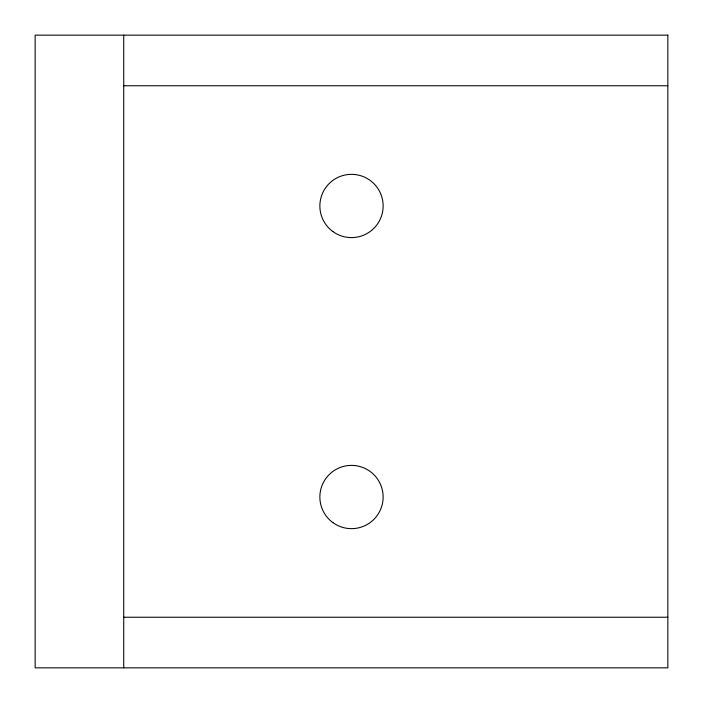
<?xml version="1.0" encoding="UTF-8"?>
<svg xmlns="http://www.w3.org/2000/svg" width="703" height="703" viewBox="0 0 703 703"><rect width="100%" height="100%" fill="white"/><g stroke="black" fill="none" stroke-linecap="round" stroke-linejoin="round"><path stroke-width="1.05" d="M123.728 85.766L667.85 85.766M123.728 617.234L667.85 617.234M123.728 35.15L123.728 667.85M667.85 35.15L35.15 35.15L35.15 667.85L667.85 667.85L667.85 35.15M332.906 522.61A31.635 31.635 0 0 0 382.959 500.325A31.635 31.635 0 0 0 338.635 468.119A31.635 31.635 0 0 0 332.906 522.61M332.906 231.568A31.635 31.635 0 0 0 382.959 209.283A31.635 31.635 0 0 0 338.635 177.077A31.635 31.635 0 0 0 332.906 231.568"/></g></svg>
